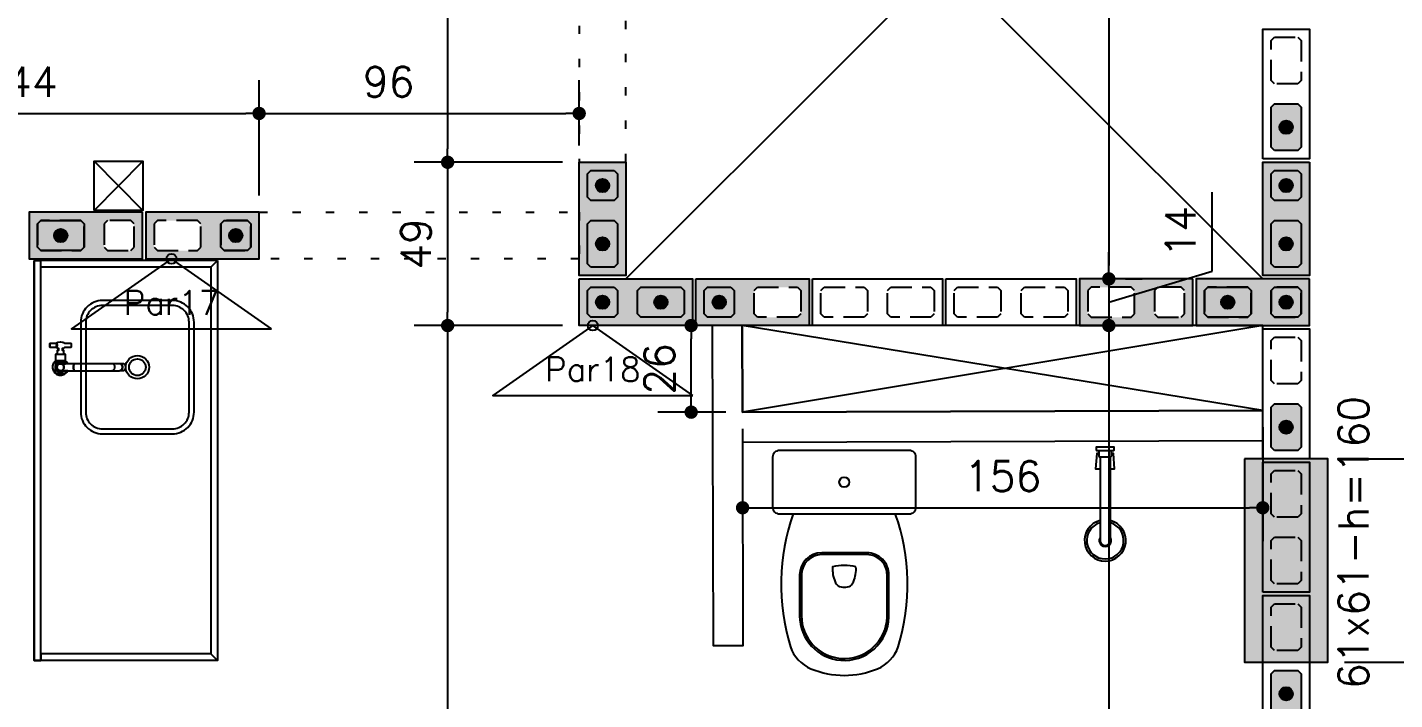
# Model space of a CAD drawing. Extents: x -14651 to 3496, y -7403 to -1290.
# Drawn here: x 2874 to 3284.1, y -6810.9 to -6609.1 of the extents above; entities that cross this region are included whole.
import ezdxf
from ezdxf.enums import TextEntityAlignment as Align

# ---------------------------------------------------------------- set-up
doc = ezdxf.new("R2010")
doc.units = 0
doc.header["$LTSCALE"] = 25
doc.linetypes.add('DASHED2', pattern=[0.375, 0.25, -0.125])
doc.linetypes.add('ESTILO_TQS_0002', pattern=[0.4, 0.1, -0.3])
for name, color, linetype in [('213', 252, 'Continuous'), ('241', 2, 'Continuous'), ('247', 50, 'Continuous'), ('248', 100, 'Continuous'), ('ABERTURAS', 53, 'Continuous'), ('ALVENARIA NÃO ESTRUTURAL', 242, 'Continuous'), ('Arranque', 14, 'Continuous'), ('COTA', 1, 'Continuous'), ('FERRO', 5, 'Continuous'), ('Linha_fina', 1, 'Continuous'), ('Pena_1', 1, 'Continuous'), ('Pena_2', 2, 'Continuous'), ('PORTA', 3, 'ESTILO_TQS_0002'), ('PROJ', 252, 'Continuous'), ('TJANELA', 2, 'Continuous')]:
    doc.layers.add(name, color=color, linetype=linetype)
doc.styles.add('COTA', font='romans.shx')
doc.styles.add('Texto1', font='romans.shx', dxfattribs={"height": 9})
doc.dimstyles.new('forma', dxfattribs={"dimscale": 5, "dimtxt": 1.8, "dimasz": 0.8, "dimexe": 2, "dimexo": 1, "dimgap": 1, "dimtad": 1, "dimdec": 1, "dimzin": 9, "dimtxsty": 'COTA', "dimblk1": 'DOT', "dimblk2": 'DOT', "dimsah": 1, "dimcen": 0, "dimdle": 1, "dimclrd": 256, "dimclre": 256, "dimclrt": 2, "dimadec": 0, "dimazin": 0, "dimtfac": 1, "dimtdec": 0, "dimtmove": 0, "dimatfit": 3, "dimfxl": 1, "dimtolj": 1, "dimtzin": 0, "dimarcsym": 0})

# ---------------------------------------------------------------- blocks, each defined once
blk = doc.blocks.new('P3515')
at = {"layer": '248'}
h = blk.add_hatch(color=100, dxfattribs=at)
h.paths.add_polyline_path([(17, 7), (-17, 7), (-17, -7), (17, -7)])
h.paths.add_polyline_path([(-5.5, -3.5), (-6.5, -4.5), (-13.5, -4.5), (-14.5, -3.5), (-14.5, 3.5), (-13.5, 4.5), (-6.5, 4.5), (-5.5, 3.5)], flags=16)
h.paths.add_polyline_path([(0.5, 3.5), (1.5, 4.5), (13.5, 4.5), (14.5, 3.5), (14.5, -3.5), (13.5, -4.5), (1.5, -4.5), (0.5, -3.5)], flags=16)
blk.add_lwpolyline([(-17, -7), (17, -7), (17, 7), (-17, 7), (-17, -7)])
at = {"color": 1, "linetype": 'DASHED2'}
for points in [[(-14.5, -3.5), (-13.5, -4.5), (-6.5, -4.5), (-5.5, -3.5), (-5.5, 3.5), (-6.5, 4.5), (-13.5, 4.5), (-14.5, 3.5), (-14.5, -3.5)], [(0.5, -3.5), (1.5, -4.5), (13.5, -4.5), (14.5, -3.5), (14.5, 3.5), (13.5, 4.5), (1.5, 4.5), (0.5, 3.5), (0.5, -3.5)]]:
    blk.add_lwpolyline(points, dxfattribs=at)
blk = doc.blocks.new('P4015', base_point=(5842102.11612, -8124149.02973))
blk.add_lwpolyline([(5842082.61612, -8124156.02973), (5842121.61612, -8124156.02973), (5842121.61612, -8124142.02973), (5842082.61612, -8124142.02973), (5842082.61612, -8124156.02973)])
at = {"color": 1, "linetype": 'DASHED2'}
for points in [[(5842085.11612, -8124152.52973), (5842086.11612, -8124153.52973), (5842098.11612, -8124153.52973), (5842099.11612, -8124152.52973), (5842099.11612, -8124145.52973), (5842098.11612, -8124144.52973), (5842086.11612, -8124144.52973), (5842085.11612, -8124145.52973), (5842085.11612, -8124152.52973)], [(5842105.11612, -8124152.52973), (5842106.11612, -8124153.52973), (5842118.11612, -8124153.52973), (5842119.11612, -8124152.52973), (5842119.11612, -8124145.52973), (5842118.11612, -8124144.52973), (5842106.11612, -8124144.52973), (5842105.11612, -8124145.52973), (5842105.11612, -8124152.52973)]]:
    blk.add_lwpolyline(points, dxfattribs=at)
blk = doc.blocks.new('GR-1409')
at = {"layer": '213'}
h = blk.add_hatch(color=256, dxfattribs=at)
h.paths.add_polyline_path([(-6, 4.5), (-7, 3.5), (-7, -3.5), (-6, -4.5), (6, -4.5), (7, -3.5), (7, 3.5), (6, 4.5)])
h.paths.add_polyline_path([(-2, 0, 1), (2, 0, 1)], flags=16)
at = {"layer": 'Arranque'}
blk.add_hatch(color=256, dxfattribs=at).paths.add_polyline_path([(-2, 0, 1), (2, 0, 1)])
at = {"layer": '213'}
blk.add_lwpolyline([(-7, 3.5), (-6, 4.5), (6, 4.5), (7, 3.5), (7, -3.5), (6, -4.5), (-6, -4.5), (-7, -3.5), (-7, 3.5)], dxfattribs=at)
at = {"layer": 'FERRO', "linetype": 'Continuous'}
blk.add_circle((0, 0), 2, dxfattribs=at)
blk = doc.blocks.new('GR-0909')
at = {"layer": '213'}
h = blk.add_hatch(color=256, dxfattribs=at)
h.paths.add_polyline_path([(3.5, -4.5), (4.5, -3.5), (4.500001, 3.5), (3.500001, 4.5), (-3.499999, 4.5), (-4.499999, 3.5), (-4.5, -3.5), (-3.5, -4.5)])
h.paths.add_polyline_path([(-2, 0, -1), (2, 0, -1)], flags=16)
at = {"layer": 'Arranque'}
blk.add_hatch(color=256, dxfattribs=at).paths.add_polyline_path([(2, 0, 1), (-2, 0, 1)])
at = {"layer": '213'}
blk.add_lwpolyline([(3.500001, 4.5), (4.500001, 3.5), (4.5, -3.5), (3.5, -4.5), (-3.5, -4.5), (-4.5, -3.5), (-4.499999, 3.5), (-3.499999, 4.5), (3.500001, 4.5)], dxfattribs=at)
at = {"layer": 'FERRO', "linetype": 'Continuous'}
blk.add_circle((0, 0), 2, dxfattribs=at)
blk = doc.blocks.new('_IDNPAR_2')
at = {"color": 3}
blk.add_lwpolyline([(1, -0.7), (0, 0), (-1, -0.7)], close=True, dxfattribs=at)
blk.add_circle((0, 0), 0.05, dxfattribs=at)
at = {"layer": '247', "color": 2, "style": 'COTA', "flags": 8}
blk.add_attdef('ID', text='', height=0.24, dxfattribs=at).set_placement((0, -0.438), align=Align.MIDDLE_CENTER)
blk = doc.blocks.new('_Dot')
at = {"color": 0, "linetype": 'ByBlock', "lineweight": -2}
blk.add_line((-0.5, 0), (-1, 0), dxfattribs=at)
at = {"color": 0, "linetype": 'ByBlock', "const_width": 0.5}
blk.add_lwpolyline([(-0.25, 0, 1), (0.25, 0, 1)], format="xyb", close=True, dxfattribs=at)
blk = doc.blocks.new('*D88')
at = {"layer": 'COTA', "lineweight": -2, "transparency": 16777216}
for p, q in [((3269.02, -6439.6), (3344.62, -6439.6)), ((3334.62, -6443.6), (3334.62, -6734.6)), ((3269.02, -6738.6), (3344.62, -6738.6))]:
    blk.add_line(p, q, dxfattribs=at)
at = {"layer": 'Defpoints', "color": 0, "transparency": 16777216}
for p in [(3264.02, -6439.6), (3264.02, -6738.6), (3334.62, -6738.6)]:
    blk.add_point(p, dxfattribs=at)
at = {"layer": 'COTA', "lineweight": -2, "transparency": 16777216, "xscale": 4, "yscale": 4, "zscale": 4}
for p, rotation in [((3334.62, -6439.6), 90), ((3334.62, -6738.6), 270)]:
    blk.add_blockref('_Dot', p, dxfattribs=dict(at, rotation=rotation))
at = {"layer": 'COTA', "color": 2, "transparency": 16777216, "insert": (3325.12, -6589.1), "char_height": 9, "attachment_point": 5, "rotation": 90, "style": 'COTA'}
blk.add_mtext('\\A1;299 ', dxfattribs=at)
blk = doc.blocks.new('*D89')
at = {"layer": 'COTA', "lineweight": -2, "transparency": 16777216}
for p, q in [((3269.02, -6738.6), (3344.62, -6738.6)), ((3334.62, -6742.6), (3334.62, -6795.6)), ((3269.02, -6799.6), (3344.62, -6799.6))]:
    blk.add_line(p, q, dxfattribs=at)
at = {"layer": 'Defpoints', "color": 0, "transparency": 16777216}
for p in [(3264.02, -6738.6), (3264.02, -6799.6), (3334.62, -6799.6)]:
    blk.add_point(p, dxfattribs=at)
at = {"layer": 'COTA', "lineweight": -2, "transparency": 16777216, "xscale": 4, "yscale": 4, "zscale": 4}
for p, rotation in [((3334.62, -6738.6), 90), ((3334.62, -6799.6), 270)]:
    blk.add_blockref('_Dot', p, dxfattribs=dict(at, rotation=rotation))
at = {"layer": 'COTA', "color": 2, "transparency": 16777216, "insert": (3325.12, -6769.1), "char_height": 9, "attachment_point": 5, "rotation": 90, "style": 'COTA'}
blk.add_mtext('\\A1;61 ', dxfattribs=at)
blk = doc.blocks.new('*D90')
at = {"layer": 'COTA', "lineweight": -2, "transparency": 16777216}
for p, q in [((3269.02, -6799.6), (3344.62, -6799.6)), ((3334.62, -6803.6), (3334.62, -7159.6)), ((3263.52, -7163.6), (3344.62, -7163.6))]:
    blk.add_line(p, q, dxfattribs=at)
at = {"layer": 'Defpoints', "color": 0, "transparency": 16777216}
for p in [(3264.02, -6799.6), (3258.52, -7163.6), (3334.62, -7163.6)]:
    blk.add_point(p, dxfattribs=at)
at = {"layer": 'COTA', "lineweight": -2, "transparency": 16777216, "xscale": 4, "yscale": 4, "zscale": 4}
for p, rotation in [((3334.62, -6799.6), 90), ((3334.62, -7163.6), 270)]:
    blk.add_blockref('_Dot', p, dxfattribs=dict(at, rotation=rotation))
at = {"layer": 'COTA', "color": 2, "transparency": 16777216, "insert": (3325.12, -6981.6), "char_height": 9, "attachment_point": 5, "rotation": 90, "style": 'COTA'}
blk.add_mtext('\\A1;364 ', dxfattribs=at)
blk = doc.blocks.new('*D117')
at = {"layer": 'COTA', "lineweight": -2, "transparency": 16777216}
for p, q in [((3263.52, -6014.6), (3401.7, -6014.6)), ((3391.7, -6018.6), (3391.7, -7159.6)), ((3263.52, -7163.6), (3401.7, -7163.6))]:
    blk.add_line(p, q, dxfattribs=at)
at = {"layer": 'Defpoints', "color": 0, "transparency": 16777216}
for p in [(3258.52, -6014.6), (3258.52, -7163.6), (3391.7, -7163.6)]:
    blk.add_point(p, dxfattribs=at)
at = {"layer": 'COTA', "lineweight": -2, "transparency": 16777216, "xscale": 4, "yscale": 4, "zscale": 4}
for p, rotation in [((3391.7, -6014.6), 90), ((3391.7, -7163.6), 270)]:
    blk.add_blockref('_Dot', p, dxfattribs=dict(at, rotation=rotation))
at = {"layer": 'COTA', "color": 2, "transparency": 16777216, "insert": (3382.2, -6589.1), "char_height": 9, "attachment_point": 5, "rotation": 90, "style": 'COTA'}
blk.add_mtext('\\A1;1149 ', dxfattribs=at)
blk = doc.blocks.new('*D208')
at = {"layer": 'COTA', "lineweight": -2, "transparency": 16777216}
for p, q in [((2799.52, -6659.6), (2799.52, -6624.94)), ((2943.52, -6659.6), (2943.52, -6624.94)), ((2803.52, -6634.94), (2939.52, -6634.94))]:
    blk.add_line(p, q, dxfattribs=at)
at = {"layer": 'Defpoints', "color": 0, "transparency": 16777216}
for p in [(2943.52, -6634.94), (2799.52, -6664.6), (2943.52, -6664.6)]:
    blk.add_point(p, dxfattribs=at)
at = {"layer": 'COTA', "lineweight": -2, "transparency": 16777216, "xscale": 4, "yscale": 4, "zscale": 4, "rotation": 180}
blk.add_blockref('_Dot', (2799.52, -6634.94), dxfattribs=at)
at = {"layer": 'COTA', "lineweight": -2, "transparency": 16777216, "xscale": 4, "yscale": 4, "zscale": 4}
blk.add_blockref('_Dot', (2943.52, -6634.94), dxfattribs=at)
at = {"layer": 'COTA', "color": 2, "transparency": 16777216, "insert": (2871.52, -6625.44), "char_height": 9, "attachment_point": 5, "style": 'COTA'}
blk.add_mtext('\\A1;144 ', dxfattribs=at)
blk = doc.blocks.new('*D209')
at = {"layer": 'COTA', "lineweight": -2, "transparency": 16777216}
for p, q in [((2943.52, -6659.6), (2943.52, -6624.94)), ((3039.52, -6644.6), (3039.52, -6624.94)), ((2947.52, -6634.94), (3035.52, -6634.94))]:
    blk.add_line(p, q, dxfattribs=at)
at = {"layer": 'Defpoints', "color": 0, "transparency": 16777216}
for p in [(3039.52, -6634.94), (3039.52, -6649.6), (2943.52, -6664.6)]:
    blk.add_point(p, dxfattribs=at)
at = {"layer": 'COTA', "lineweight": -2, "transparency": 16777216, "xscale": 4, "yscale": 4, "zscale": 4, "rotation": 180}
blk.add_blockref('_Dot', (2943.52, -6634.94), dxfattribs=at)
at = {"layer": 'COTA', "lineweight": -2, "transparency": 16777216, "xscale": 4, "yscale": 4, "zscale": 4}
blk.add_blockref('_Dot', (3039.52, -6634.94), dxfattribs=at)
at = {"layer": 'COTA', "color": 2, "transparency": 16777216, "insert": (2982.36, -6625.44), "char_height": 9, "attachment_point": 5, "style": 'COTA'}
blk.add_mtext('\\A1;96 ', dxfattribs=at)
blk = doc.blocks.new('*D227')
at = {"layer": 'COTA', "lineweight": -2, "transparency": 16777216}
for p, q in [((3203.36, -6493.6), (3208.36, -6493.6)), ((3198.36, -6497.6), (3198.36, -6680.6)), ((3203.36, -6684.6), (3208.36, -6684.6))]:
    blk.add_line(p, q, dxfattribs=at)
at = {"layer": 'Defpoints', "color": 0, "transparency": 16777216}
for p in [(3198.36, -6493.6), (3198.36, -6684.6), (3198.36, -6684.6)]:
    blk.add_point(p, dxfattribs=at)
at = {"layer": 'COTA', "lineweight": -2, "transparency": 16777216, "xscale": 4, "yscale": 4, "zscale": 4}
for p, rotation in [((3198.36, -6493.6), 90), ((3198.36, -6684.6), 270)]:
    blk.add_blockref('_Dot', p, dxfattribs=dict(at, rotation=rotation))
at = {"layer": 'COTA', "color": 2, "transparency": 16777216, "insert": (3188.86, -6589.1), "char_height": 9, "attachment_point": 5, "rotation": 90, "style": 'COTA'}
blk.add_mtext('\\A1;191 ', dxfattribs=at)
blk = doc.blocks.new('*D228')
at = {"layer": 'COTA', "lineweight": -2, "transparency": 16777216}
for p, q in [((3229.36, -6682.3), (3229.36, -6658.58)), ((3198.36, -6680.6), (3198.36, -6676.6)), ((3198.36, -6691.6), (3229.36, -6682.3)), ((3198.36, -6684.6), (3198.36, -6698.6)), ((3198.36, -6684.6), (3198.36, -6698.6)), ((3203.36, -6684.6), (3208.36, -6684.6)), ((3203.36, -6698.6), (3208.36, -6698.6)), ((3198.36, -6702.6), (3198.36, -6706.6))]:
    blk.add_line(p, q, dxfattribs=at)
at = {"layer": 'Defpoints', "color": 0, "transparency": 16777216}
for p in [(3198.36, -6684.6), (3198.36, -6698.6), (3198.36, -6698.6)]:
    blk.add_point(p, dxfattribs=at)
at = {"layer": 'COTA', "lineweight": -2, "transparency": 16777216, "xscale": 4, "yscale": 4, "zscale": 4}
for p, rotation in [((3198.36, -6684.6), 270), ((3198.36, -6698.6), 90)]:
    blk.add_blockref('_Dot', p, dxfattribs=dict(at, rotation=rotation))
at = {"layer": 'COTA', "color": 2, "transparency": 16777216, "insert": (3219.86, -6670.44), "char_height": 9, "attachment_point": 5, "rotation": 90, "style": 'COTA'}
blk.add_mtext('\\A1;14 ', dxfattribs=at)
blk = doc.blocks.new('*D229')
at = {"layer": 'COTA', "lineweight": -2, "transparency": 16777216}
for p, q in [((3203.36, -6698.6), (3208.36, -6698.6)), ((3198.36, -6702.6), (3198.36, -7145.6)), ((3203.36, -7149.6), (3208.36, -7149.6))]:
    blk.add_line(p, q, dxfattribs=at)
at = {"layer": 'Defpoints', "color": 0, "transparency": 16777216}
for p in [(3198.36, -6698.6), (3198.36, -7149.6), (3198.36, -7149.6)]:
    blk.add_point(p, dxfattribs=at)
at = {"layer": 'COTA', "lineweight": -2, "transparency": 16777216, "xscale": 4, "yscale": 4, "zscale": 4}
for p, rotation in [((3198.36, -6698.6), 90), ((3198.36, -7149.6), 270)]:
    blk.add_blockref('_Dot', p, dxfattribs=dict(at, rotation=rotation))
at = {"layer": 'COTA', "color": 2, "transparency": 16777216, "insert": (3188.86, -6924.1), "char_height": 9, "attachment_point": 5, "rotation": 90, "style": 'COTA'}
blk.add_mtext('\\A1;451 ', dxfattribs=at)
blk = doc.blocks.new('*D232')
at = {"layer": 'COTA', "lineweight": -2, "transparency": 16777216}
for p, q in [((3034.52, -6528.6), (2990.07, -6528.6)), ((3000.07, -6532.6), (3000.07, -6645.6)), ((3034.52, -6649.6), (2990.07, -6649.6))]:
    blk.add_line(p, q, dxfattribs=at)
at = {"layer": 'Defpoints', "color": 0, "transparency": 16777216}
for p in [(3039.52, -6528.6), (3000.07, -6649.6), (3039.52, -6649.6)]:
    blk.add_point(p, dxfattribs=at)
at = {"layer": 'COTA', "lineweight": -2, "transparency": 16777216, "xscale": 4, "yscale": 4, "zscale": 4}
for p, rotation in [((3000.07, -6528.6), 90), ((3000.07, -6649.6), 270)]:
    blk.add_blockref('_Dot', p, dxfattribs=dict(at, rotation=rotation))
at = {"layer": 'COTA', "color": 2, "transparency": 16777216, "insert": (2990.57, -6589.1), "char_height": 9, "attachment_point": 5, "rotation": 90, "style": 'COTA'}
blk.add_mtext('\\A1;121 ', dxfattribs=at)
blk = doc.blocks.new('*D233')
at = {"layer": 'COTA', "lineweight": -2, "transparency": 16777216}
for p, q in [((3034.52, -6649.6), (2990.07, -6649.6)), ((3000.07, -6653.6), (3000.07, -6694.6)), ((3034.52, -6698.6), (2990.07, -6698.6))]:
    blk.add_line(p, q, dxfattribs=at)
at = {"layer": 'Defpoints', "color": 0, "transparency": 16777216}
for p in [(3039.52, -6649.6), (3000.07, -6698.6), (3039.52, -6698.6)]:
    blk.add_point(p, dxfattribs=at)
at = {"layer": 'COTA', "lineweight": -2, "transparency": 16777216, "xscale": 4, "yscale": 4, "zscale": 4}
for p, rotation in [((3000.07, -6649.6), 90), ((3000.07, -6698.6), 270)]:
    blk.add_blockref('_Dot', p, dxfattribs=dict(at, rotation=rotation))
at = {"layer": 'COTA', "color": 2, "transparency": 16777216, "insert": (2990.57, -6674.1), "char_height": 9, "attachment_point": 5, "rotation": 90, "style": 'COTA'}
blk.add_mtext('\\A1;49 ', dxfattribs=at)
blk = doc.blocks.new('*D234')
at = {"layer": 'COTA', "lineweight": -2, "transparency": 16777216}
for p, q in [((3034.52, -6698.6), (2990.07, -6698.6)), ((3000.07, -6702.6), (3000.07, -7145.6)), ((2995.07, -7149.6), (2990.07, -7149.6))]:
    blk.add_line(p, q, dxfattribs=at)
at = {"layer": 'Defpoints', "color": 0, "transparency": 16777216}
for p in [(3039.52, -6698.6), (3000.07, -7149.6), (3000.07, -7149.6)]:
    blk.add_point(p, dxfattribs=at)
at = {"layer": 'COTA', "lineweight": -2, "transparency": 16777216, "xscale": 4, "yscale": 4, "zscale": 4}
for p, rotation in [((3000.07, -6698.6), 90), ((3000.07, -7149.6), 270)]:
    blk.add_blockref('_Dot', p, dxfattribs=dict(at, rotation=rotation))
at = {"layer": 'COTA', "color": 2, "transparency": 16777216, "insert": (2990.57, -6924.1), "char_height": 9, "attachment_point": 5, "rotation": 90, "style": 'COTA'}
blk.add_mtext('\\A1;451 ', dxfattribs=at)
blk = doc.blocks.new('proj-terreo-1')
at = {"layer": 'ALVENARIA NÃO ESTRUTURAL'}
blk.add_lwpolyline([(4812.44, 617.37), (4968.43, 617.83), (4968.41, 626.83), (4812.41, 626.37), (4812.33, 652.37), (4803.33, 652.35), (4803.61, 556.35), (4812.61, 556.37)], close=True, dxfattribs=at)
at = {"layer": 'Pena_1'}
for p, q in [((4968.41, 626.83), (4812.33, 652.37)), ((4968.41, 652.37), (4812.41, 626.37))]:
    blk.add_line(p, q, dxfattribs=at)
at = {"layer": 'Pena_2'}
blk.add_lwpolyline([(4812.33, 652.37), (4812.41, 626.37), (4968.41, 626.83), (4968.41, 652.37), (4812.33, 652.37)], dxfattribs=at)
at = {"layer": 'PROJ'}
for p, q in [((4604.63, 646.97), (4604.63, 645.86)), ((4609.34, 641.72), (4606.34, 641.72)), ((4606.34, 641.72), (4606.34, 639.92)), ((4606.34, 639.92), (4606.34, 639.92)), ((4609.32, 643.73), (4606.36, 643.73)), ((4606.64, 641.82), (4606.64, 641.72)), ((4607.84, 640.92), (4607.86, 640.92)), ((4607.86, 640.92), (4607.91, 640.92)), ((4609.04, 641.72), (4609.04, 641.82)), ((4609.34, 640.92), (4609.34, 641.72)), ((4607.87, 638.82), (4607.84, 638.82)), ((4607.91, 638.82), (4607.87, 638.82))]:
    blk.add_line(p, q, dxfattribs=at)
for points in [[(4654.91, 671.87), (4654.91, 551.87), (4599.91, 551.87), (4599.91, 671.87)], [(4599.91, 671.87), (4599.91, 551.87), (4601.91, 551.87), (4601.91, 671.87)], [(4654.91, 671.87), (4599.91, 671.87)], [(4599.91, 671.87), (4601.91, 671.87)], [(4652.91, 669.87), (4601.91, 669.87), (4601.91, 671.87)], [(4654.91, 671.87), (4652.91, 669.87), (4652.91, 553.87), (4654.91, 551.87)], [(4609.25, 641.82), (4606.43, 641.82)], [(4610, 638.82), (4607.91, 638.82), (4607.83, 638.82), (4607.77, 638.83), (4607.71, 638.83), (4607.66, 638.84), (4607.63, 638.85), (4607.61, 638.85), (4607.59, 638.86), (4607.57, 638.86), (4607.56, 638.86), (4607.55, 638.87), (4607.53, 638.87), (4607.51, 638.88), (4607.49, 638.88), (4607.47, 638.89), (4607.46, 638.9), (4607.44, 638.9), (4607.42, 638.91), (4607.41, 638.92), (4607.38, 638.93), (4607.35, 638.95), (4607.31, 638.97), (4607.28, 638.99), (4607.25, 639.01), (4607.19, 639.05), (4607.14, 639.09), (4607.09, 639.14), (4607.04, 639.2), (4607, 639.26), (4606.95, 639.32), (4606.92, 639.38), (4606.88, 639.45), (4606.86, 639.52), (4606.83, 639.6), (4606.81, 639.67), (4606.8, 639.75), (4606.8, 639.82), (4606.8, 639.9), (4606.8, 639.98), (4606.81, 640.05), (4606.83, 640.13), (4606.85, 640.2), (4606.87, 640.27), (4606.91, 640.34), (4606.94, 640.41), (4606.98, 640.47), (4607.03, 640.53), (4607.08, 640.59), (4607.11, 640.63), (4607.15, 640.66), (4607.17, 640.68), (4607.19, 640.69), (4607.21, 640.7), (4607.22, 640.72), (4607.24, 640.73), (4607.26, 640.75), (4607.29, 640.76), (4607.31, 640.77), (4607.33, 640.79), (4607.36, 640.8), (4607.4, 640.82), (4607.43, 640.83), (4607.51, 640.86), (4607.6, 640.89), (4607.7, 640.91), (4607.8, 640.92), (4607.91, 640.92)], [(4610, 640.92), (4607.91, 640.92), (4607.83, 640.92), (4607.77, 640.92), (4607.71, 640.91), (4607.66, 640.9), (4607.63, 640.9), (4607.61, 640.89), (4607.59, 640.89), (4607.57, 640.88), (4607.56, 640.88), (4607.55, 640.88), (4607.53, 640.87), (4607.51, 640.87), (4607.49, 640.86), (4607.47, 640.85), (4607.46, 640.85), (4607.44, 640.84), (4607.42, 640.83), (4607.41, 640.83), (4607.38, 640.81), (4607.35, 640.8), (4607.31, 640.78), (4607.28, 640.76), (4607.25, 640.74), (4607.19, 640.7), (4607.14, 640.65), (4607.09, 640.6), (4607.04, 640.55), (4607, 640.49), (4606.95, 640.43), (4606.92, 640.36), (4606.88, 640.29), (4606.86, 640.22), (4606.83, 640.15), (4606.81, 640.07), (4606.8, 640), (4606.8, 639.92), (4606.8, 639.85), (4606.8, 639.77), (4606.81, 639.69), (4606.83, 639.62), (4606.85, 639.54), (4606.87, 639.47), (4606.91, 639.4), (4606.94, 639.34), (4606.98, 639.27), (4607.03, 639.21), (4607.08, 639.16), (4607.11, 639.12), (4607.15, 639.08), (4607.17, 639.07), (4607.19, 639.05), (4607.21, 639.04), (4607.22, 639.03), (4607.24, 639.01), (4607.26, 639), (4607.29, 638.99), (4607.31, 638.97), (4607.33, 638.96), (4607.36, 638.94), (4607.4, 638.93), (4607.43, 638.91), (4607.51, 638.88), (4607.6, 638.86), (4607.7, 638.84), (4607.8, 638.83), (4607.91, 638.82)], [(4610, 640.92), (4607.87, 640.92)], [(4625.82, 638.89), (4625.97, 638.96), (4626.1, 639.07), (4626.21, 639.2), (4626.3, 639.35), (4626.37, 639.51), (4626.41, 639.69), (4626.42, 639.87), (4626.41, 640.05), (4626.37, 640.23), (4626.3, 640.4), (4626.21, 640.55), (4626.1, 640.68), (4625.97, 640.78), (4625.82, 640.86), (4625.82, 640.86)], [(4625.82, 640.86), (4625.97, 640.78), (4626.1, 640.68), (4626.21, 640.55), (4626.3, 640.4), (4626.37, 640.23), (4626.41, 640.05), (4626.42, 639.87), (4626.41, 639.69), (4626.37, 639.51), (4626.3, 639.35), (4626.21, 639.2), (4626.1, 639.07), (4625.97, 638.96), (4625.82, 638.89), (4625.82, 638.88)], [(4609.25, 637.92), (4606.43, 637.92)], [(4610, 638.82), (4607.87, 638.82)], [(4919.26, 613.92), (4918.66, 613.92), (4918.27, 609.34), (4919.61, 609.34)], [(4922.71, 609.34), (4923.98, 609.34), (4923.65, 613.92), (4923.06, 613.92)], [(4652.91, 553.87), (4601.91, 553.87), (4601.91, 551.87)]]:
    blk.add_lwpolyline(points, dxfattribs=at)
for points in [[(4641.41, 659.87), (4620.41, 659.87, 0.414214), (4613.91, 653.37), (4613.91, 626.37, 0.414214), (4620.41, 619.87), (4641.41, 619.87, 0.414214), (4647.91, 626.37), (4647.91, 653.37, 0.414214)], [(4641.41, 658.37), (4620.41, 658.37, 0.414214), (4615.41, 653.37), (4615.41, 626.37, 0.414214), (4620.41, 621.37), (4641.41, 621.37, 0.414214), (4646.41, 626.37), (4646.41, 653.37, 0.414214)], [(4606.64, 641.82), (4606.64, 641.72), (4606.34, 641.72), (4606.34, 639.9), (4606.34, 639.92), (4606.34, 639.92), (4606.34, 639.75), (4606.38, 639.51), (4606.46, 639.28), (4606.57, 639.06), (4606.72, 638.87), (4606.9, 638.7), (4607.05, 638.59), (4607.27, 638.48), (4607.5, 638.41), (4607.75, 638.37), (4607.84, 638.37), (4608.08, 638.39), (4608.32, 638.45), (4608.55, 638.55), (4608.63, 638.59), (4608.83, 638.74), (4608.92, 638.82), (4607.9, 638.82), (4607.88, 638.82, 0.956818), (4607.89, 640.92), (4607.9, 640.92, 0.005512), (4607.88, 640.92), (4607.91, 640.92), (4609.34, 640.92), (4609.34, 641.72), (4609.04, 641.72), (4609.04, 641.82)], [(4606.64, 637.92), (4606.64, 638.02), (4606.34, 638.02), (4606.34, 639.84), (4606.34, 639.82), (4606.34, 639.82), (4606.34, 639.99), (4606.38, 640.23), (4606.46, 640.47), (4606.57, 640.68), (4606.72, 640.88), (4606.9, 641.05), (4607.05, 641.15), (4607.27, 641.26), (4607.5, 641.34), (4607.75, 641.37), (4607.84, 641.38), (4608.08, 641.36), (4608.32, 641.3), (4608.55, 641.2), (4608.63, 641.15), (4608.83, 641.01), (4608.92, 640.92), (4607.9, 640.92), (4607.88, 640.92, -0.956818), (4607.89, 638.82), (4607.9, 638.82, -0.005512), (4607.88, 638.82), (4607.91, 638.82), (4609.34, 638.82), (4609.34, 638.02), (4609.04, 638.02), (4609.04, 637.92)], [(4821.41, 601.87), (4821.41, 598.27), (4821.41, 597.87, 0.414214), (4823.41, 595.87), (4862.41, 595.87, 0.414214), (4864.41, 597.87), (4864.41, 612.87, 0.414214), (4862.41, 614.87), (4823.41, 614.87, 0.414214), (4821.41, 612.87)], [(4830.07, 577.54), (4830.07, 565.26, 0.391339), (4841.91, 552.47, 0.428002), (4855.74, 564.86), (4855.74, 577.54, 0.416278), (4849.67, 583.61), (4836.15, 583.61, 0.413625)], [(4846.42, 579.98, 0.10791), (4839.4, 579.94, 0.124585), (4840.17, 575.48, 0.161338), (4841.05, 574.3, 0.122351), (4842.91, 573.84, 0.122351), (4844.77, 574.3, 0.167944), (4845.64, 575.48, 0.125904), (4846.42, 579.98)]]:
    blk.add_lwpolyline(points, format="xyb", close=True, dxfattribs=at)
for points in [[(4606.58, 647.06), (4606.59, 647.04), (4606.6, 647.02), (4606.61, 647), (4606.63, 646.97), (4606.64, 646.94), (4606.66, 646.91), (4606.67, 646.87), (4606.69, 646.83), (4606.69, 646.8), (4606.7, 646.77), (4606.71, 646.74), (4606.71, 646.72), (4606.72, 646.69), (4606.72, 646.67), (4606.73, 646.64), (4606.73, 646.61), (4606.73, 646.58), (4606.73, 646.55), (4606.73, 646.53), (4606.73, 646.5), (4606.73, 646.47), (4606.72, 646.43), (4606.71, 646.39), (4606.71, 646.35), (4606.7, 646.32), (4606.68, 646.28), (4606.67, 646.25), (4606.66, 646.21), (4606.64, 646.18), (4606.63, 646.15), (4606.62, 646.12), (4606.61, 646.1), (4606.6, 646.08), (4606.59, 646.06), (4606.58, 646.05), (4606.59, 646.05), (4606.6, 646.04), (4606.62, 646.03), (4606.64, 646.03), (4606.65, 646.01), (4606.66, 646), (4606.67, 645.99), (4606.67, 645.97), (4606.68, 645.95), (4606.7, 646), (4606.72, 646.06), (4606.75, 646.13), (4606.77, 646.21), (4606.79, 646.3), (4606.81, 646.39), (4606.82, 646.48), (4606.82, 646.57), (4606.81, 646.65), (4606.81, 646.72), (4606.8, 646.78), (4606.79, 646.83), (4606.77, 646.88), (4606.76, 646.93), (4606.74, 646.99), (4606.72, 647.06), (4606.69, 647.12), (4606.67, 647.17), (4606.66, 647.18), (4606.67, 647.17), (4606.68, 647.15), (4606.69, 647.13), (4606.7, 647.11), (4606.71, 647.08), (4606.72, 647.05), (4606.73, 647.01), (4606.75, 646.97), (4606.76, 646.93), (4606.77, 646.88), (4606.79, 646.83), (4606.8, 646.78), (4606.8, 646.74), (4606.81, 646.7), (4606.81, 646.67), (4606.82, 646.63), (4606.82, 646.59), (4606.82, 646.55), (4606.82, 646.51), (4606.81, 646.46), (4606.81, 646.41), (4606.8, 646.36), (4606.79, 646.32), (4606.79, 646.28), (4606.77, 646.23), (4606.76, 646.19), (4606.75, 646.15), (4606.74, 646.11), (4606.72, 646.07), (4606.71, 646.04), (4606.7, 646.01), (4606.69, 645.99), (4606.68, 645.97), (4606.68, 645.96), (4606.66, 646), (4606.62, 646.04), (4606.58, 646.05), (4606.6, 646.09), (4606.62, 646.13), (4606.65, 646.2), (4606.68, 646.26), (4606.7, 646.34), (4606.72, 646.41), (4606.73, 646.48), (4606.73, 646.54), (4606.73, 646.6), (4606.73, 646.65), (4606.72, 646.72), (4606.7, 646.79), (4606.68, 646.85), (4606.65, 646.92), (4606.62, 646.98), (4606.59, 647.04)], [(4606.59, 646.92), (4606.6, 646.9), (4606.61, 646.88), (4606.62, 646.86), (4606.64, 646.83), (4606.65, 646.8), (4606.67, 646.77), (4606.68, 646.73), (4606.7, 646.69), (4606.7, 646.66), (4606.71, 646.63), (4606.72, 646.6), (4606.72, 646.58), (4606.73, 646.55), (4606.73, 646.53), (4606.74, 646.5), (4606.74, 646.47), (4606.74, 646.44), (4606.74, 646.41), (4606.74, 646.39), (4606.74, 646.36), (4606.74, 646.33), (4606.73, 646.29), (4606.72, 646.25), (4606.72, 646.21), (4606.71, 646.18), (4606.69, 646.14), (4606.68, 646.11), (4606.67, 646.07), (4606.65, 646.04), (4606.64, 646.01), (4606.63, 645.98), (4606.62, 645.96), (4606.6, 645.94), (4606.6, 645.92), (4606.59, 645.91), (4606.6, 645.91), (4606.61, 645.9), (4606.63, 645.89), (4606.64, 645.88), (4606.66, 645.87), (4606.67, 645.86), (4606.68, 645.85), (4606.68, 645.83), (4606.69, 645.81), (4606.71, 645.86), (4606.73, 645.92), (4606.75, 645.99), (4606.78, 646.07), (4606.8, 646.16), (4606.82, 646.25), (4606.83, 646.34), (4606.83, 646.43), (4606.82, 646.51), (4606.82, 646.58), (4606.81, 646.63), (4606.8, 646.69), (4606.78, 646.74), (4606.77, 646.79), (4606.75, 646.85), (4606.73, 646.92), (4606.7, 646.98), (4606.68, 647.03), (4606.67, 647.04), (4606.68, 647.03), (4606.69, 647.01), (4606.7, 646.99), (4606.71, 646.97), (4606.72, 646.94), (4606.73, 646.91), (4606.74, 646.87), (4606.76, 646.83), (4606.77, 646.79), (4606.78, 646.74), (4606.8, 646.69), (4606.81, 646.63), (4606.81, 646.6), (4606.82, 646.56), (4606.82, 646.53), (4606.83, 646.49), (4606.83, 646.45), (4606.83, 646.41), (4606.83, 646.37), (4606.82, 646.32), (4606.82, 646.27), (4606.81, 646.22), (4606.8, 646.18), (4606.79, 646.13), (4606.78, 646.09), (4606.77, 646.05), (4606.76, 646.01), (4606.75, 645.97), (4606.73, 645.93), (4606.72, 645.9), (4606.71, 645.87), (4606.7, 645.85), (4606.69, 645.83), (4606.69, 645.82), (4606.67, 645.86), (4606.63, 645.9), (4606.59, 645.91), (4606.61, 645.95), (4606.63, 645.99), (4606.66, 646.06), (4606.69, 646.12), (4606.71, 646.2), (4606.73, 646.27), (4606.74, 646.34), (4606.74, 646.4), (4606.74, 646.46), (4606.74, 646.51), (4606.73, 646.58), (4606.71, 646.64), (4606.69, 646.71), (4606.66, 646.78), (4606.63, 646.84), (4606.6, 646.9)], [(4611.91, 638.91), (4611.88, 638.97), (4611.86, 639.05), (4611.84, 639.13), (4611.82, 639.18), (4611.81, 639.24), (4611.8, 639.31), (4611.79, 639.38), (4611.78, 639.45), (4611.77, 639.53), (4611.77, 639.61), (4611.76, 639.7), (4611.76, 639.79), (4611.76, 639.87), (4611.76, 639.96), (4611.76, 640.05), (4611.77, 640.13), (4611.77, 640.21), (4611.78, 640.29), (4611.79, 640.37), (4611.8, 640.44), (4611.81, 640.5), (4611.82, 640.56), (4611.84, 640.62), (4611.86, 640.69), (4611.88, 640.77), (4611.91, 640.83), (4611.94, 640.87), (4611.98, 640.91), (4611.99, 640.92), (4611.98, 640.91), (4611.96, 640.9), (4611.95, 640.88), (4611.93, 640.86), (4611.92, 640.84), (4611.91, 640.82), (4611.89, 640.79), (4611.88, 640.75), (4611.86, 640.71), (4611.85, 640.67), (4611.84, 640.62), (4611.82, 640.56), (4611.81, 640.5), (4611.8, 640.44), (4611.79, 640.37), (4611.78, 640.29), (4611.77, 640.21), (4611.77, 640.13), (4611.76, 640.05), (4611.76, 639.96), (4611.76, 639.87), (4611.76, 639.79), (4611.76, 639.7), (4611.77, 639.61), (4611.77, 639.53), (4611.78, 639.45), (4611.79, 639.38), (4611.8, 639.31), (4611.81, 639.24), (4611.82, 639.18), (4611.84, 639.13), (4611.85, 639.08), (4611.86, 639.03), (4611.88, 638.99), (4611.89, 638.96), (4611.91, 638.93), (4611.92, 638.9), (4611.93, 638.88), (4611.95, 638.86), (4611.96, 638.85), (4611.99, 638.83), (4612.01, 638.82), (4611.98, 638.83), (4611.94, 638.87)], [(4611.91, 640.83), (4611.88, 640.77), (4611.86, 640.69), (4611.84, 640.62), (4611.82, 640.56), (4611.81, 640.5), (4611.8, 640.44), (4611.79, 640.37), (4611.78, 640.29), (4611.77, 640.21), (4611.77, 640.13), (4611.76, 640.05), (4611.76, 639.96), (4611.76, 639.87), (4611.76, 639.79), (4611.76, 639.7), (4611.77, 639.61), (4611.77, 639.53), (4611.78, 639.45), (4611.79, 639.38), (4611.8, 639.31), (4611.81, 639.24), (4611.82, 639.18), (4611.84, 639.13), (4611.86, 639.05), (4611.88, 638.97), (4611.91, 638.91), (4611.94, 638.87), (4611.98, 638.83), (4611.99, 638.83), (4611.98, 638.84), (4611.96, 638.85), (4611.95, 638.86), (4611.93, 638.88), (4611.92, 638.9), (4611.91, 638.93), (4611.89, 638.96), (4611.88, 638.99), (4611.86, 639.03), (4611.85, 639.08), (4611.84, 639.13), (4611.82, 639.18), (4611.81, 639.24), (4611.8, 639.31), (4611.79, 639.38), (4611.78, 639.45), (4611.77, 639.53), (4611.77, 639.61), (4611.76, 639.7), (4611.76, 639.79), (4611.76, 639.87), (4611.76, 639.96), (4611.76, 640.05), (4611.77, 640.13), (4611.77, 640.21), (4611.78, 640.29), (4611.79, 640.37), (4611.8, 640.44), (4611.81, 640.5), (4611.82, 640.56), (4611.84, 640.62), (4611.85, 640.67), (4611.86, 640.71), (4611.88, 640.75), (4611.89, 640.79), (4611.91, 640.82), (4611.92, 640.84), (4611.93, 640.86), (4611.95, 640.88), (4611.96, 640.9), (4611.99, 640.92), (4612.01, 640.92), (4611.98, 640.91), (4611.94, 640.87)]]:
    blk.add_lwpolyline(points, close=True, dxfattribs=at)
for points in [[(4923.66, 614.87, 0.414214), (4923.86, 615.07), (4923.86, 615.87), (4918.46, 615.87), (4918.46, 615.07, 0.414214), (4918.66, 614.87), (4923.66, 614.87)], [(4919.06, 614.87, -0.414214), (4919.26, 614.67), (4919.26, 613.12, 0.414214), (4919.46, 612.92), (4922.86, 612.92), (4923.06, 613.12), (4923.06, 614.67, -0.414214), (4923.26, 614.87)], [(4919.61, 612.92), (4919.61, 587.87, 1), (4922.71, 587.87), (4922.71, 612.92)], [(4827.6, 595.87, 0.160999), (4826.74, 555.98, 0.2149), (4832.91, 549.37, 0.2), (4852.91, 549.37, 0.2149), (4859.08, 555.98, 0.160999), (4858.22, 595.87)], [(4829.51, 577.54), (4829.51, 565.26, 0.391339), (4841.86, 551.9, 0.428196), (4856.3, 564.85), (4856.31, 577.54, 0.416194), (4849.67, 584.18), (4836.15, 584.18, 0.413638), (4829.51, 577.54)]]:
    blk.add_lwpolyline(points, format="xyb", dxfattribs=at)
blk.add_polyline3d([(4626.54, 640.91, 0), (4625.66, 640.91, 0), (4625.51, 640.92, 0), (4623.26, 640.92, 0), (4610, 640.92, 0), (4609.85, 641.19, 0), (4609.66, 641.44, 0), (4609.45, 641.66, 0), (4609.25, 641.82, 0), (4609.32, 641.82, 0), (4609.32, 643.73, 0), (4609.22, 643.83, 0), (4608.94, 643.83, 0), (4608.84, 643.93, 0), (4608.84, 644.84, 0), (4608.45, 644.84, 0), (4608.45, 645.61, 0), (4608.82, 645.61, 0), (4609.02, 645.78, 0), (4609.11, 645.86, 0), (4611.05, 645.86, 0), (4611.15, 645.96, 0), (4611.15, 646.87, 0), (4611.05, 646.97, 0), (4609.12, 646.97, 0), (4609.02, 647.07, 0), (4609.02, 647.12, 0), (4608.92, 647.22, 0), (4608.69, 647.22, 0), (4608.69, 647.32, 0), (4607.93, 647.4, 0), (4607.75, 647.4, 0), (4606.99, 647.32, 0), (4606.99, 647.22, 0), (4606.76, 647.22, 0), (4606.66, 647.12, 0), (4606.66, 647.07, 0), (4606.56, 646.97, 0), (4604.63, 646.97, 0), (4604.53, 646.87, 0), (4604.53, 645.96, 0), (4604.63, 645.86, 0), (4606.57, 645.86, 0), (4606.67, 645.78, 0), (4606.86, 645.61, 0), (4607.23, 645.61, 0), (4607.23, 644.84, 0), (4606.84, 644.84, 0), (4606.84, 643.93, 0), (4606.74, 643.83, 0), (4606.46, 643.83, 0), (4606.36, 643.73, 0), (4606.36, 641.82, 0), (4606.43, 641.82, 0), (4606.19, 641.62, 0), (4605.98, 641.4, 0), (4605.8, 641.15, 0), (4605.65, 640.87, 0), (4605.54, 640.58, 0), (4605.47, 640.28, 0), (4605.44, 639.97, 0), (4605.44, 639.87, 0), (4605.46, 639.56, 0), (4605.51, 639.26, 0), (4605.61, 638.96, 0), (4605.75, 638.69, 0), (4605.92, 638.43, 0), (4606.12, 638.19, 0), (4606.35, 637.98, 0), (4606.61, 637.81, 0), (4606.88, 637.67, 0), (4607.17, 637.56, 0), (4607.48, 637.5, 0), (4607.79, 637.47, 0), (4607.84, 637.47, 0), (4608.15, 637.49, 0), (4608.45, 637.55, 0), (4608.75, 637.65, 0), (4609.03, 637.78, 0), (4609.29, 637.95, 0), (4609.52, 638.15, 0), (4609.73, 638.38, 0), (4609.9, 638.64, 0), (4610, 638.82, 0), (4623.26, 638.82, 0), (4625.51, 638.82, 0), (4625.66, 638.84, 0), (4626.54, 638.84, 0), (4626.69, 638.85, 0), (4626.84, 638.9, 0), (4626.99, 638.98, 0), (4627.11, 639.08, 0), (4627.22, 639.21, 0), (4627.31, 639.35, 0), (4627.38, 639.52, 0), (4627.42, 639.69, 0), (4627.43, 639.87, 0), (4627.42, 640.05, 0), (4627.38, 640.23, 0), (4627.31, 640.39, 0), (4627.22, 640.54, 0), (4627.11, 640.66, 0), (4626.99, 640.77, 0), (4626.84, 640.84, 0), (4626.69, 640.89, 0), (4626.54, 640.91, 0)], close=True, dxfattribs=at)
for points in [[(4606.59, 645.91, 0), (4606.6, 645.92, 0), (4606.6, 645.94, 0), (4606.62, 645.96, 0), (4606.63, 645.98, 0), (4606.64, 646.01, 0), (4606.65, 646.04, 0), (4606.67, 646.07, 0), (4606.68, 646.11, 0), (4606.69, 646.14, 0), (4606.71, 646.18, 0), (4606.72, 646.21, 0), (4606.72, 646.25, 0), (4606.73, 646.29, 0), (4606.74, 646.33, 0), (4606.74, 646.36, 0), (4606.74, 646.39, 0), (4606.74, 646.41, 0), (4606.74, 646.44, 0), (4606.74, 646.47, 0), (4606.74, 646.5, 0), (4606.73, 646.53, 0), (4606.73, 646.55, 0), (4606.72, 646.58, 0), (4606.72, 646.6, 0), (4606.71, 646.63, 0), (4606.7, 646.66, 0), (4606.7, 646.69, 0), (4606.68, 646.73, 0), (4606.67, 646.77, 0), (4606.65, 646.8, 0), (4606.64, 646.83, 0), (4606.62, 646.86, 0), (4606.61, 646.88, 0), (4606.6, 646.9, 0), (4606.59, 646.92, 0), (4606.58, 646.94, 0), (4606.57, 646.95, 0), (4606.57, 646.96, 0), (4606.57, 646.96, 0), (4606.56, 646.97, 0), (4606.56, 646.97, 0)], [(4606.69, 645.81, 0), (4606.68, 645.83, 0), (4606.68, 645.85, 0), (4606.67, 645.86, 0), (4606.66, 645.87, 0), (4606.64, 645.88, 0), (4606.63, 645.89, 0), (4606.61, 645.9, 0), (4606.6, 645.91, 0), (4606.59, 645.91, 0)], [(4606.34, 639.92, 0), (4606.34, 639.94, 0), (4606.34, 639.98, 0), (4606.35, 640.06, 0), (4606.36, 640.17, 0), (4606.38, 640.32, 0), (4606.42, 640.46, 0), (4606.47, 640.62, 0), (4606.54, 640.78, 0), (4606.62, 640.93, 0), (4606.72, 641.08, 0), (4606.8, 641.18, 0), (4606.89, 641.27, 0), (4606.95, 641.33, 0), (4607.02, 641.39, 0), (4607.1, 641.44, 0), (4607.17, 641.49, 0), (4607.25, 641.53, 0), (4607.33, 641.57, 0), (4607.41, 641.6, 0), (4607.5, 641.63, 0), (4607.59, 641.65, 0), (4607.65, 641.66, 0), (4607.71, 641.67, 0), (4607.78, 641.67, 0), (4607.84, 641.68, 0), (4607.9, 641.67, 0), (4607.96, 641.67, 0), (4608.02, 641.66, 0), (4608.08, 641.65, 0), (4608.14, 641.64, 0), (4608.21, 641.62, 0), (4608.28, 641.6, 0), (4608.34, 641.57, 0), (4608.44, 641.53, 0), (4608.53, 641.48, 0), (4608.63, 641.41, 0), (4608.72, 641.34, 0), (4608.8, 641.26, 0), (4608.88, 641.17, 0), (4608.96, 641.08, 0), (4609.03, 640.98, 0), (4609.06, 640.92, 0)], [(4608.92, 640.92, 0), (4608.73, 641.08, 0), (4608.52, 641.21, 0), (4608.3, 641.31, 0), (4608.06, 641.36, 0), (4607.81, 641.38, 0), (4607.57, 641.35, 0), (4607.33, 641.29, 0), (4607.11, 641.19, 0), (4606.91, 641.05, 0), (4606.73, 640.88, 0), (4606.58, 640.69, 0), (4606.46, 640.47, 0), (4606.38, 640.24, 0), (4606.34, 640, 0), (4606.34, 639.75, 0), (4606.38, 639.51, 0), (4606.46, 639.28, 0), (4606.57, 639.06, 0), (4606.72, 638.87, 0), (4606.9, 638.7, 0), (4607.05, 638.59, 0)], [(4612.02, 638.82, 0), (4612.01, 638.82, 0), (4611.99, 638.83, 0), (4611.98, 638.84, 0), (4611.96, 638.85, 0), (4611.95, 638.86, 0), (4611.93, 638.88, 0), (4611.92, 638.9, 0), (4611.91, 638.93, 0), (4611.89, 638.96, 0), (4611.88, 638.99, 0), (4611.86, 639.03, 0), (4611.85, 639.08, 0), (4611.84, 639.13, 0), (4611.82, 639.18, 0), (4611.81, 639.24, 0), (4611.8, 639.31, 0), (4611.79, 639.38, 0), (4611.78, 639.45, 0), (4611.77, 639.53, 0), (4611.77, 639.61, 0), (4611.76, 639.7, 0), (4611.76, 639.79, 0), (4611.76, 639.87, 0), (4611.76, 639.96, 0), (4611.76, 640.05, 0), (4611.77, 640.13, 0), (4611.77, 640.21, 0), (4611.78, 640.29, 0), (4611.79, 640.37, 0), (4611.8, 640.44, 0), (4611.81, 640.5, 0), (4611.82, 640.56, 0), (4611.84, 640.62, 0), (4611.85, 640.67, 0), (4611.86, 640.71, 0), (4611.88, 640.75, 0), (4611.89, 640.79, 0), (4611.91, 640.82, 0), (4611.92, 640.84, 0), (4611.93, 640.86, 0), (4611.95, 640.88, 0), (4611.96, 640.9, 0), (4611.98, 640.91, 0), (4611.99, 640.92, 0), (4612.01, 640.92, 0), (4612.02, 640.92, 0)], [(4623.26, 638.82, 0), (4623.27, 638.82, 0), (4623.34, 638.83, 0), (4623.42, 638.84, 0), (4623.49, 638.86, 0), (4623.57, 638.89, 0), (4623.64, 638.92, 0), (4623.71, 638.96, 0), (4623.77, 639.01, 0), (4623.84, 639.06, 0), (4623.89, 639.12, 0), (4623.95, 639.18, 0), (4623.99, 639.25, 0), (4624.04, 639.33, 0), (4624.08, 639.4, 0), (4624.11, 639.48, 0), (4624.13, 639.57, 0), (4624.15, 639.65, 0), (4624.16, 639.74, 0), (4624.17, 639.83, 0), (4624.17, 639.92, 0), (4624.16, 640.01, 0), (4624.15, 640.09, 0), (4624.13, 640.18, 0), (4624.11, 640.26, 0), (4624.07, 640.34, 0), (4624.04, 640.42, 0), (4624, 640.49, 0), (4623.95, 640.56, 0), (4623.89, 640.63, 0), (4623.84, 640.69, 0), (4623.77, 640.74, 0), (4623.71, 640.79, 0), (4623.64, 640.83, 0), (4623.57, 640.86, 0), (4623.5, 640.89, 0), (4623.42, 640.91, 0), (4623.34, 640.92, 0), (4623.27, 640.92, 0), (4623.26, 640.92, 0)], [(4625.78, 638.87, 0), (4625.93, 638.93, 0), (4626.06, 639.02, 0), (4626.18, 639.13, 0), (4626.29, 639.27, 0), (4626.37, 639.42, 0), (4626.42, 639.59, 0), (4626.45, 639.77, 0), (4626.45, 639.95, 0), (4626.43, 640.13, 0), (4626.38, 640.3, 0), (4626.3, 640.45, 0), (4626.2, 640.59, 0), (4626.08, 640.71, 0), (4625.95, 640.8, 0), (4625.8, 640.87, 0), (4625.78, 640.88, 0)], [(4607.05, 638.59, 0), (4607.27, 638.48, 0), (4607.5, 638.41, 0), (4607.75, 638.37, 0), (4607.84, 638.37, 0)], [(4607.84, 638.37, 0), (4608.08, 638.39, 0), (4608.32, 638.45, 0), (4608.55, 638.55, 0), (4608.63, 638.59, 0)], [(4608.63, 638.59, 0), (4608.83, 638.74, 0), (4608.92, 638.82, 0)]]:
    blk.add_polyline3d(points, dxfattribs=at)
for centre, radius in [((4630.91, 639.87), 3.5), ((4630.91, 639.87), 2.5), ((4842.91, 605.37), 1.5)]:
    blk.add_circle(centre, radius, dxfattribs=at)
for centre, radius, start, end in [((4606.88, 645.87), 0.352, 150.1276, 157.7217), ((4606.89, 645.73), 0.352, 150.1276, 157.7217), ((4607.84, 639.87), 1.3, 53.7761, 306.2256), ((4607.84, 639.87), 1.3, 53.7744, 306.2239), ((4607.84, 639.87), 1.2, 60.8896, 299.1129), ((4607.84, 639.87), 1.2, 60.8871, 299.1104), ((4607.84, 639.87), 1.05, 271.2269, 88.2499), ((4607.84, 639.87), 1.05, 271.7501, 88.7731), ((4921.16, 587.87), 6.2, 104.4824, 75.5146), ((4921.16, 587.87), 5.54, 106.2467, 73.7499), ((4921.16, 587.87), 1.79, 149.7451, 30.2348)]:
    blk.add_arc(centre, radius, start, end, dxfattribs=at)
blk = doc.blocks.new('*D257')
at = {"layer": 'COTA', "lineweight": -2, "transparency": 16777216}
for p, q in [((3088.52, -6729.6), (3088.52, -6763.29)), ((3244.52, -6729.14), (3244.52, -6763.29)), ((3092.52, -6753.29), (3240.52, -6753.29))]:
    blk.add_line(p, q, dxfattribs=at)
at = {"layer": 'Defpoints', "color": 0, "transparency": 16777216}
for p in [(3088.52, -6724.6), (3244.52, -6724.14), (3244.52, -6753.29)]:
    blk.add_point(p, dxfattribs=at)
at = {"layer": 'COTA', "lineweight": -2, "transparency": 16777216, "xscale": 4, "yscale": 4, "zscale": 4, "rotation": 180}
blk.add_blockref('_Dot', (3088.52, -6753.29), dxfattribs=at)
at = {"layer": 'COTA', "lineweight": -2, "transparency": 16777216, "xscale": 4, "yscale": 4, "zscale": 4}
blk.add_blockref('_Dot', (3244.52, -6753.29), dxfattribs=at)
at = {"layer": 'COTA', "color": 2, "transparency": 16777216, "insert": (3166.52, -6743.79), "char_height": 9, "attachment_point": 5, "style": 'COTA'}
blk.add_mtext('\\A1;156 ', dxfattribs=at)
blk = doc.blocks.new('*D258')
at = {"layer": 'COTA', "lineweight": -2, "transparency": 16777216}
for p, q in [((3083.44, -6698.6), (3063.1, -6698.6)), ((3073.1, -6720.6), (3073.1, -6702.6)), ((3083.52, -6724.6), (3063.1, -6724.6))]:
    blk.add_line(p, q, dxfattribs=at)
at = {"layer": 'Defpoints', "color": 0, "transparency": 16777216}
for p in [(3073.1, -6698.6), (3088.44, -6698.6), (3088.52, -6724.6)]:
    blk.add_point(p, dxfattribs=at)
at = {"layer": 'COTA', "lineweight": -2, "transparency": 16777216, "xscale": 4, "yscale": 4, "zscale": 4}
for p, rotation in [((3073.1, -6698.6), 90), ((3073.1, -6724.6), 270)]:
    blk.add_blockref('_Dot', p, dxfattribs=dict(at, rotation=rotation))
at = {"layer": 'COTA', "color": 2, "transparency": 16777216, "insert": (3063.6, -6711.6), "char_height": 9, "attachment_point": 5, "rotation": 90, "style": 'COTA'}
blk.add_mtext('\\A1;26 ', dxfattribs=at)

msp = doc.modelspace()

# ---------------------------------------------------------------- hatches: boundary and pattern name
at = {"layer": 'ABERTURAS', "transparency": 33554457}
msp.add_hatch(color=256, dxfattribs=at).paths.add_polyline_path([(3239.02, -6738.6), (3239.02, -6799.6), (3264.02, -6799.6), (3264.02, -6738.6)])

# ---------------------------------------------------------------- linework, layer by layer
at = {"layer": 'ABERTURAS'}
msp.add_lwpolyline([(3239.02, -6738.6), (3239.02, -6799.6), (3264.02, -6799.6), (3264.02, -6738.6)], close=True, dxfattribs=at)
at = {"layer": 'Linha_fina'}
for points in [[(3053.52, -6493.6), (3244.52, -6684.6)], [(3053.52, -6684.6), (3244.52, -6493.6)]]:
    msp.add_lwpolyline(points, dxfattribs=at)
at = {"layer": 'Pena_1'}
msp.add_line((2908.7, -6664.11), (2894.02, -6649.28), dxfattribs=at)
for points in [[(2894.02, -6664.11), (2894.02, -6649.28), (2908.7, -6649.28), (2908.7, -6664.11), (2894.02, -6664.11)], [(2894.02, -6664.11), (2908.7, -6649.28)]]:
    msp.add_lwpolyline(points, dxfattribs=at)
at = {"layer": 'PORTA'}
for points in [[(3039.52, -6649.6), (3053.52, -6649.6), (3053.52, -6528.6), (3039.52, -6528.6)], [(2943.52, -6664.6), (3039.52, -6664.6), (3039.52, -6678.6), (2943.52, -6678.6)]]:
    msp.add_lwpolyline(points, close=True, dxfattribs=at)

# ---------------------------------------------------------------- block references
for name, p in [('proj-terreo-1', (-1723.89, -7350.97)), ('GR-0909', (3046.52, -6656.6)), ('GR-0909', (3251.52, -6656.6)), ('GR-1409', (2884.02, -6671.6)), ('GR-0909', (2936.52, -6671.6)), ('GR-0909', (3046.52, -6691.6)), ('GR-1409', (3064.02, -6691.6)), ('GR-0909', (3081.52, -6691.6)), ('GR-1409', (3234.02, -6691.6)), ('GR-0909', (3251.52, -6691.6))]:
    msp.add_blockref(name, p)
at = {"rotation": 90}
for p in [(3251.52, -6639.1), (3046.52, -6674.1), (3251.52, -6674.1), (3251.52, -6729.1), (3251.52, -6809.1)]:
    msp.add_blockref('GR-1409', p, dxfattribs=at)
at = {"layer": '241', "xscale": -1}
for name, p, rotation in [('P4015', (3251.52, -6629.1), 270), ('P3515', (3046.52, -6666.6), 90), ('P3515', (3251.52, -6666.6), 90), ('P3515', (3056.52, -6691.6), 180), ('P3515', (3091.52, -6691.6), 180), ('P4015', (3129.02, -6691.6), 180), ('P4015', (3169.02, -6691.6), 180), ('P4015', (3251.52, -6719.1), 269.9999999999988), ('P4015', (3251.52, -6759.1), 269.9999999999988), ('P4015', (3251.52, -6799.1), 269.9999999999988)]:
    msp.add_blockref(name, p, dxfattribs=dict(at, rotation=rotation))
at = {"layer": '241'}
for p, rotation in [((2891.52, -6671.6), 180.0000000000007), ((2926.52, -6671.6), 180.0000000000007), ((3206.52, -6691.6), 180), ((3241.52, -6691.6), 180)]:
    msp.add_blockref('P3515', p, dxfattribs=dict(at, rotation=rotation))
at = {"layer": '247', "linetype": 'Continuous', "xscale": 30, "yscale": 30, "zscale": 30}
for p, values in [((2917.26, -6678.6), {'ID': 'Par17'}), ((3043.62, -6698.6), {'ID': 'Par18'})]:
    msp.add_blockref('_IDNPAR_2', p, dxfattribs=at).add_auto_attribs(values)

# ---------------------------------------------------------------- texts
at = {"layer": 'TJANELA', "style": 'Texto1'}
msp.add_text('61x61-h=160', height=9, rotation=90, dxfattribs=at).set_placement((3276.23, -6763.74), align=Align.CENTER)

# ---------------------------------------------------------------- dimensions: what is measured, and where the dimension line sits
at = {"layer": 'COTA'}
for base, p1, p2, override, picture, middle in [((3391.7, -7163.6), (3258.52, -6014.6), (3258.52, -7163.6), {"dimpost": ' '}, '*D117', (3382.2, -6589.1)), ((3334.62, -6738.6), (3264.02, -6439.6), (3264.02, -6738.6), {"dimpost": ' ', "dimtmove": 1}, '*D88', (3325.12, -6589.1)), ((3198.36, -6684.6), (3198.36, -6493.6), (3198.36, -6684.6), {"dimpost": ' ', "dimtmove": 1}, '*D227', (3188.86, -6589.1)), ((3000.07, -6649.6), (3039.52, -6528.6), (3039.52, -6649.6), {"dimpost": ' ', "dimtmove": 1}, '*D232', (2990.57, -6589.1)), ((3000.07, -6698.6), (3039.52, -6649.6), (3039.52, -6698.6), {"dimpost": ' ', "dimtmove": 1}, '*D233', (2990.57, -6674.1)), ((3198.36, -6698.6), (3198.36, -6684.6), (3198.36, -6698.6), {"dimpost": ' ', "dimtmove": 1}, '*D228', (3219.86, -6677.3)), ((3000.07, -7149.6), (3039.52, -6698.6), (3000.07, -7149.6), {"dimpost": ' ', "dimtmove": 1}, '*D234', (2990.57, -6924.1)), ((3073.1, -6698.6), (3088.52, -6724.6), (3088.44, -6698.6), {"dimpost": ' '}, '*D258', (3063.6, -6711.6)), ((3198.36, -7149.6), (3198.36, -6698.6), (3198.36, -7149.6), {"dimpost": ' ', "dimtmove": 1}, '*D229', (3188.86, -6924.1)), ((3334.62, -6799.6), (3264.02, -6738.6), (3264.02, -6799.6), {"dimpost": ' ', "dimtmove": 1}, '*D89', (3325.12, -6769.1)), ((3334.62, -7163.6), (3264.02, -6799.6), (3258.52, -7163.6), {"dimpost": ' ', "dimtmove": 1}, '*D90', (3325.12, -6981.6))]:
    dim = msp.add_linear_dim(base=base, p1=p1, p2=p2, angle=90, dimstyle='forma', override=override, dxfattribs=at)
    dim.commit()
    dim.dimension.update_dxf_attribs({"geometry": picture, "text_midpoint": middle})
for base, p1, p2, override, picture, middle in [((2943.52, -6634.94), (2799.52, -6664.6), (2943.52, -6664.6), {"dimpost": ' ', "dimtmove": 1}, '*D208', (2871.52, -6625.44)), ((3244.52, -6753.29), (3088.52, -6724.6), (3244.52, -6724.14), {"dimpost": ' '}, '*D257', (3166.52, -6743.79))]:
    dim = msp.add_linear_dim(base=base, p1=p1, p2=p2, dimstyle='forma', override=override, dxfattribs=at)
    dim.commit()
    dim.dimension.update_dxf_attribs({"geometry": picture, "text_midpoint": middle})
dim = msp.add_linear_dim(base=(3039.52, -6634.94), p1=(2943.52, -6664.6), p2=(3039.52, -6649.6), dimstyle='forma', override={"dimpost": ' ', "dimtmove": 1}, dxfattribs=at)
dim.commit()
dim.dimension.update_dxf_attribs({"geometry": '*D209', "text_midpoint": (2982.36, -6634.94), "dimtype": 128})

doc.saveas('drawing.dxf')
